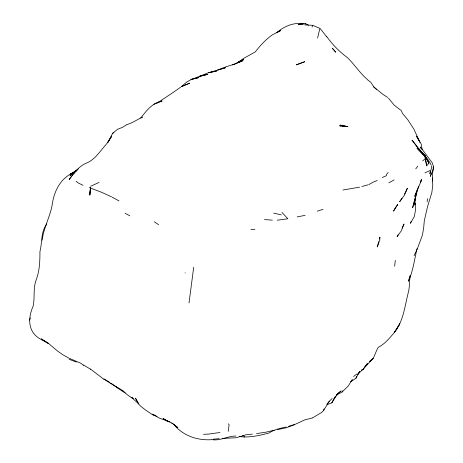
<?xml version="1.0" encoding="UTF-8"?>
<svg xmlns="http://www.w3.org/2000/svg" width="463" height="463" viewBox="0 0 463 463"><rect width="100%" height="100%" fill="white"/><g stroke="black" fill="none" stroke-linecap="round" stroke-linejoin="round"><path stroke-width="0.69" d="M90.476 187.781L89.915 195.004L90.476 187.781L89.556 194.859M394.673 266.225L395.298 260.374M189.014 302.981L193.696 267.278M427.135 201.862L427.523 198.656M228.224 431.342L229.116 424.774L228.305 423.784M340.01 126.063L340.189 125.051L347.817 126.613L340.085 125.496L347.811 126.642L340.01 126.063L340.189 125.051M42.156 240.216C43.609 228.028 49.865 217.164 52.151 205.115C53.749 192.793 59.09 180.674 70.266 174.192L75.417 171.356L70.266 174.192M429.982 173.747L430.191 171.634M185.107 273.077L185.159 272.788M83.496 365.295L80.799 363.241L69.016 358.223L62.574 354.583L57.285 350.821L48.708 343.587L41.253 339.501C27.641 332.631 27.664 318.388 33.174 306.066C34.956 297.541 33.006 288.455 36.056 280.219C39.627 270.994 39.974 261.277 39.928 251.525C42.405 242.352 40.611 231.737 46.89 223.959M415.033 200.67L416.659 191.983L415.977 193.875M410.328 275.607C409.107 281.29 409.882 287.199 408.216 292.842C404.662 306.68 403.412 321.872 393.718 333.256C389.076 338.598 384.753 344.078 378.294 347.262C376.17 350.798 375.053 354.791 373.126 358.449M319.725 29.013L317.583 38.053M417.053 248.585C414.408 259.529 413.158 270.901 408.412 281.226L410.16 275.416M336.491 395.142L342.174 391.982L342.498 390.749M378.699 241.686L377.293 246.97L379.77 240.019L379.926 237.056L379.4 239.041M421 180.981L420.659 181.334L421.637 179.737L414.75 196.335L417.209 189.83M429.867 173.654L431.528 167.901L431.227 165.713M363.38 368.704L363.085 369.694L361.678 370.053L362.813 369.324L363.085 369.694L367.362 363.577L364.711 366.997M342.174 391.982L348.251 386.003L352.343 379.405L352.517 380.569L355.995 378.184L356.527 376.471M312.103 27.051L312.647 25.315L320.112 28.463L326.872 36.965M418.442 186.577L412.655 207.673L415.172 197.736L415.051 205.034L414.889 203.216M431.169 173.752L430.33 176.38L433.229 169.493L433.478 166.535L432.245 162.779L420.421 147.002L421.295 148.982M433.061 167.849L433.478 166.535L432.546 173.718L432.564 181.033M312.45 417.927L321.588 412.492L323.481 410.588L324.042 408.881M29.522 320.159L30.344 317.89M308.526 25.181L305.32 23.567L304.822 24.915L312.647 25.315M411.225 221.372L410.421 223.311L414.287 216.562L415.676 209.455L414.946 203.361M405.501 192.295L407.376 188.244L404.477 195.131L399.667 201.741L401.925 198.222M402.133 228.068L404.031 224.017L401.23 230.921L397.098 236.616L398.174 234.787M414.078 255.79L417.29 248.944L422.424 235.071L423.662 227.941L424.305 220.718L427.575 206.567L431.829 192.567L432.766 185.391L432.419 178.024M421.637 179.737L420.254 182.52M333.291 400.084L331.936 402.775L335.559 396.091L333.291 400.084L338.031 393.463M126.301 124.946L122.51 127.377L117.747 129.16L112.688 133.246L107.867 142.361L111.786 136.105L107.451 142.783L97.71 154.445C94.979 157.756 91.564 160.574 87.767 162.565C79.52 165.372 74.068 172.711 69.195 179.505L75.787 170.673L78.316 168.966M355.995 378.184L359.722 371.419L357.696 374.208M323.481 410.588L329.396 401.155L332.179 398.504M404.425 194.072L405.142 192.892M140.688 118.042C146.453 110.807 152.356 102.745 162.108 101.003L153.924 104.273M415.751 168.873L417.794 166.188M327.092 403.91L329.396 401.155M426.631 165.841L424.797 155.267L426.631 165.841L428.906 163.184L424.797 155.267L417.157 148.096M388.237 172.45L386.732 174.1L386.402 175.714L382.195 177.532M363.86 368.195L373.045 358.559L369.468 361.632L373.062 358.547M357.876 374.324L362.813 369.324M277.65 429.589L286.076 427.824L294.688 424.652M141.481 117.961L142.442 117.023L131.805 122.77L126.526 124.836M422.713 160.921L425.439 158.352M77.801 169.568L73.71 173.359L75.787 170.673L70.04 175.477L73.947 172.716M336.358 394.951L341.133 390.934L337.787 393.492M429.965 170.558L424.918 172.902M70.596 173.938L75.961 170.876M353.553 376.483L356.898 373.988M157.484 102.96C165.152 97.56 173.168 92.722 180.697 87.108M350.543 381.859L352.314 380.627M394.123 179.904L388.856 182.839M75.272 171.513L76.447 170.824M368.93 184.546L373.085 182.167L377.183 180.512M190.999 79.659L186.716 82.02L181.392 86.662L189.68 83.149L181.34 86.616M286.07 427.025C280.144 428.234 274.137 429.647 269.003 432.998C259.425 435.596 249.169 437.888 239.255 436.54M112.688 133.246L113.921 132.684M90.679 186.248L99.059 182.434M208.385 72.749L216.481 71.082L208.385 72.749L191.705 79.387M202.343 75.353L199.871 76.412L207.858 74.323L199.738 76.198M295.139 424.345L304.972 419.814L312.259 417.991M326.803 404.772L331.838 402.856M317.311 211.151L323 209.334M208.709 72.674L225.429 67.777L217.396 70.133L226.204 66.707L234.417 64.166L232.49 64.855L243.081 60.607L234.863 64.068L243.579 59.223L237.762 62.638L244.03 58.176L255.252 51.925C260.183 45.571 265.698 39.534 272.313 34.899L280.769 30.5L276.498 32.798C283.697 26.536 293.692 22.033 303.317 23.845M288.472 426.348L294.688 424.478M244.175 437.263L244.099 435.457L235.916 437.766L222.622 438.403M361.927 186.502L368.143 184.806M191.746 79.422L198.916 77.599L190.808 79.352M274.171 430.22L266.439 432.072L256.554 433.605M297.159 216.921L305.129 215.336M342.915 190.027L359.577 187.156M235.881 436.024C227.402 436.007 219.919 441.285 211.412 439.555M219.942 432.5L208.321 434.132L203.5 434.288M305.32 23.567L298.207 24.348L303.23 24.18M245.054 434.896L252.347 434.12M250.94 229.613L254.963 229.22M242.705 435.579L244.099 435.457M213.252 439.184L219.236 438.664M277.244 220.197L287.853 218.767L281.973 212.401M211.07 439.728C197.001 440.481 182.937 435.637 173.851 424.507L174.973 425.364M264.5 219.589L272.377 220.139M273.685 213.119L281.33 214.884M167.224 420.948L163.109 418.517L167.224 420.948L159.7 418.257L152.362 414.182L154.949 415.253M169.99 421.724L166.917 420.861L173.093 423.836M156.992 416.306L152.593 414.807L145.365 409.894L140.717 406.259L138.587 403.904L135.456 398.174L138.79 403.985L131.845 397.682L133.008 398.226M89.33 187.608L101.993 192.458L111.531 196.85M69.161 359.305L76.354 362.089M133.385 398.533C127.418 396.073 123.621 390.506 117.938 387.641M83.056 185.35L78.282 182.995L76.036 181.288M125.12 213.287L129.785 215.81M112.214 197.197L119.032 200.936M83.398 364.96L90.54 369.202M104.036 378.919L109.916 382.461M104.03 379.22L111.299 383.839M111.004 383.202L117.318 387.543M387.653 97.444L382.843 94.29L373.56 86.778M111.016 383.578L117.666 387.953M154.289 221.8L158.612 224.682M90.424 369.017L104.297 379.596M177.827 427.685L171.704 422.771M367.182 79.52L370.73 82.206L373.855 86.963L376.471 89.382M176.096 426.22L177.78 427.511M122.278 390.257L125.224 392.931L117.949 388.347L115.9 386.333M367.009 79.132C359.496 72.697 354.334 64.195 347.181 57.429C339.304 51.648 332.376 44.436 326.623 36.461M428.906 163.184L424.438 155.012L418.373 148.345C422.806 153.687 428.113 158.41 431.018 164.869M388.399 98.092L394.152 105.113L401.271 110.599L402.492 113.452L407.683 119.593L413.974 129.246L419.947 142.482M421.185 151.748L412.012 140.098L420.861 151.899M418.992 140.74L416.434 136.11L421.243 144.132L422.134 149.584M395.037 208.373L393.544 211.14L397.746 204.443L395.037 208.373M399.772 323.84L394.667 332.023L399.772 323.84M304.689 61.747L296.343 64.82L304.689 61.747M48.569 343.477L41.282 338.91L48.557 343.5M418.963 150.081L417.024 148.067L423.761 155.342L418.963 150.081M335.669 52.116L332.318 48.216L335.669 52.116"/></g></svg>
